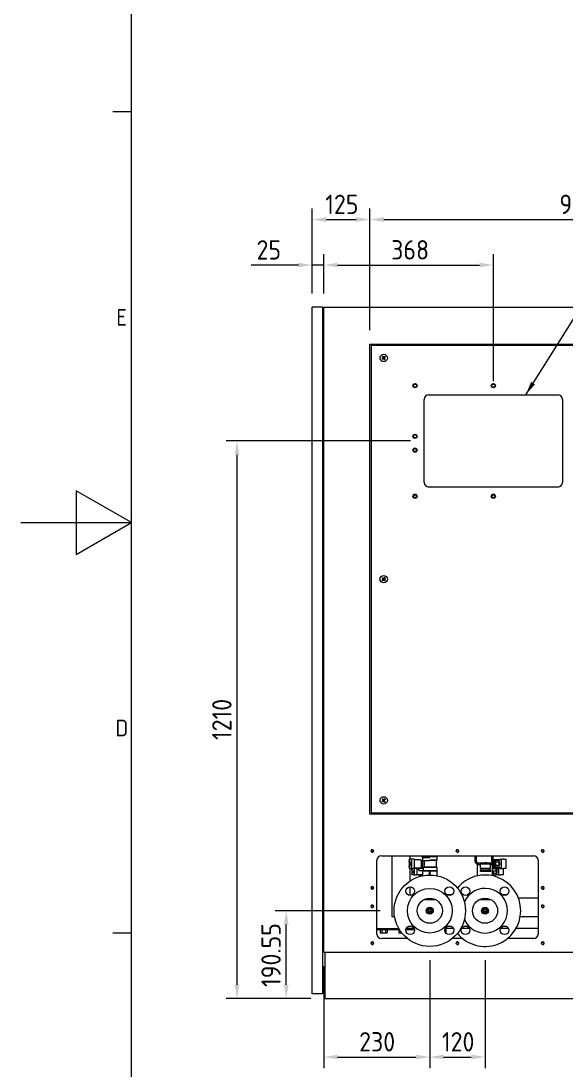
# Model space of a CAD drawing. Header units: millimetres. Extents: x 0 to 10092, y 0 to 7128.
# Drawn here: x 0 to 1183, y 2376 to 4652 of the extents above; entities that cross this region are included whole.
import ezdxf

# ---------------------------------------------------------------- set-up
doc = ezdxf.new("R2010")
doc.units = ezdxf.units.MM
doc.header["$LTSCALE"] = 12
doc.layers.get('0').update_dxf_attribs({"color": 3, "lineweight": 5, "true_color": 0x00ff00})
for name, color, linetype, lineweight, true_color in [('가시적인 것(ISO)', 3, 'Continuous', 5, 0x00ff00), ('가시적인 좁은 것(ISO)', 3, 'Continuous', 5, 0x00ff00), ('기호(ISO)', 5, 'Continuous', 5, 0x0000ff), ('치수(ISO)', 2, 'Continuous', 5, 0xffff00)]:
    doc.layers.add(name, color=color, linetype=linetype, lineweight=lineweight, true_color=true_color)
doc.layers.add('경계(ISO)', color=7, linetype='Continuous', lineweight=5)
doc.styles.add('문자 텍스트_PSTEK_POSCO', font='isocp.shx')
doc.styles.add('치수 텍스트_PSTEK_POSCO', font='isocp.shx')
doc.dimstyles.new('치수_PSTEK_POSCO', dxfattribs={"dimscale": 12, "dimtxt": 3.5, "dimasz": 2.5, "dimexe": 2, "dimexo": 2.5, "dimgap": 1, "dimtad": 1, "dimrnd": 1e-08, "dimdsep": 46, "dimtxsty": '치수 텍스트_PSTEK_POSCO', "dimcen": 0.09, "dimdle": 10, "dimclrd": 7, "dimclre": 7, "dimclrt": 2, "dimadec": 1, "dimazin": 2, "dimtfac": 1, "dimtmove": 0, "dimatfit": 3, "dimfxl": 1, "dimtolj": 1, "dimlwd": -1, "dimlwe": -1, "dimarcsym": 0})
doc.dimstyles.new('치수_PSTEK_POSCO$7', dxfattribs={"dimscale": 12, "dimtxt": 3.5, "dimasz": 2.5, "dimexe": 2, "dimexo": 2.5, "dimgap": 1, "dimtad": 1, "dimrnd": 1e-08, "dimdsep": 46, "dimtxsty": '치수 텍스트_PSTEK_POSCO', "dimcen": 0.09, "dimdle": 10, "dimclrd": 7, "dimclre": 7, "dimclrt": 2, "dimadec": 1, "dimazin": 2, "dimtfac": 1, "dimtmove": 0, "dimatfit": 3, "dimfxl": 1, "dimtolj": 1, "dimlwd": -1, "dimlwe": -1, "dimarcsym": 0})

# ---------------------------------------------------------------- blocks, each defined once
blk = doc.blocks.new('경계 Default Border')
at = {"layer": '경계(ISO)'}
for p, q in [((20, 371.25), (16.6, 371.25)), ((20, 222.75), (16.6, 222.75))]:
    blk.add_line(p, q, dxfattribs=at)
at = {"layer": '경계(ISO)', "flags": 128}
for points in [[(20, 20), (20, 574), (821, 574), (821, 20), (20, 20)], [(0, 297), (20, 297), (10, 302.77), (10, 291.23), (20, 297)]]:
    blk.add_lwpolyline(points, dxfattribs=at)
at = {"layer": '경계(ISO)', "color": 2, "true_color": 0xffff00, "char_height": 3, "attachment_point": 7, "style": '문자 텍스트_PSTEK_POSCO'}
for s, insert in [('E', (17.24, 332.6)), ('D', (17.08, 258.35))]:
    blk.add_mtext(s, dxfattribs=dict(at, insert=insert))
blk = doc.blocks.new('*D22')
at = {"layer": 'Defpoints', "color": 0, "transparency": 16777216}
for p in [(575.9, 2721.8), (809.9, 2721.8), (659.4, 2531.2)]:
    blk.add_point(p, dxfattribs=at)
at = {"layer": '치수(ISO)', "color": 7, "transparency": 16777216}
for p, q in [((779.9, 2721.8), (551.9, 2721.8)), ((575.9, 2561.2), (575.9, 2691.8)), ((629.4, 2531.2), (551.9, 2531.2))]:
    blk.add_line(p, q, dxfattribs=at)
for points in [[(570.9, 2691.8), (580.9, 2691.8), (575.9, 2721.8)], [(570.9, 2561.2), (580.9, 2561.2), (575.9, 2531.2)]]:
    blk.add_solid(points, dxfattribs=at)
at = {"layer": '치수(ISO)', "color": 2, "transparency": 16777216, "insert": (542.9, 2556.2), "char_height": 42, "attachment_point": 4, "rotation": 90, "style": '치수 텍스트_PSTEK_POSCO'}
blk.add_mtext('\\A1;190.55', dxfattribs=at)
blk = doc.blocks.new('*D23')
at = {"layer": 'Defpoints', "color": 0, "transparency": 16777216}
for p in [(887.4, 2644.3), (657.4, 2631.2), (887.4, 2404.3)]:
    blk.add_point(p, dxfattribs=at)
at = {"layer": '치수(ISO)', "color": 7, "transparency": 16777216}
for p, q in [((657.4, 2601.2), (657.4, 2380.3)), ((887.4, 2614.3), (887.4, 2380.3)), ((687.4, 2404.3), (857.4, 2404.3))]:
    blk.add_line(p, q, dxfattribs=at)
for points in [[(687.4, 2409.3), (687.4, 2399.3), (657.4, 2404.3)], [(857.4, 2409.3), (857.4, 2399.3), (887.4, 2404.3)]]:
    blk.add_solid(points, dxfattribs=at)
at = {"layer": '치수(ISO)', "color": 2, "transparency": 16777216, "insert": (734.1, 2437.3), "char_height": 42, "attachment_point": 4, "style": '치수 텍스트_PSTEK_POSCO'}
blk.add_mtext('\\A1;230', dxfattribs=at)
blk = doc.blocks.new('*D24')
at = {"layer": 'Defpoints', "color": 0, "transparency": 16777216}
for p in [(887.4, 2644.3), (1007.4, 2644.3), (1007.4, 2404.3)]:
    blk.add_point(p, dxfattribs=at)
at = {"layer": '치수(ISO)', "color": 7, "transparency": 16777216}
for p, q in [((887.4, 2614.3), (887.4, 2380.3)), ((1007.4, 2614.3), (1007.4, 2380.3)), ((917.4, 2404.3), (977.4, 2404.3))]:
    blk.add_line(p, q, dxfattribs=at)
for points in [[(917.4, 2409.3), (917.4, 2399.3), (887.4, 2404.3)], [(977.4, 2409.3), (977.4, 2399.3), (1007.4, 2404.3)]]:
    blk.add_solid(points, dxfattribs=at)
at = {"layer": '치수(ISO)', "color": 2, "transparency": 16777216, "insert": (913.8, 2437.3), "char_height": 42, "attachment_point": 4, "style": '치수 텍스트_PSTEK_POSCO'}
blk.add_mtext('\\A1;120', dxfattribs=at)
blk = doc.blocks.new('*D25')
at = {"layer": 'Defpoints', "color": 0, "transparency": 16777216}
for p in [(469.1, 3741.2), (875.4, 3741.2), (659.4, 2531.2)]:
    blk.add_point(p, dxfattribs=at)
at = {"layer": '치수(ISO)', "color": 7, "transparency": 16777216}
for p, q in [((845.4, 3741.2), (445.1, 3741.2)), ((469.1, 2561.2), (469.1, 3711.2)), ((629.4, 2531.2), (445.1, 2531.2))]:
    blk.add_line(p, q, dxfattribs=at)
for points in [[(464.1, 3711.2), (474.1, 3711.2), (469.1, 3741.2)], [(464.1, 2561.2), (474.1, 2561.2), (469.1, 2531.2)]]:
    blk.add_solid(points, dxfattribs=at)
at = {"layer": '치수(ISO)', "color": 2, "transparency": 16777216, "insert": (436.1, 3092.1), "char_height": 42, "attachment_point": 4, "rotation": 90, "style": '치수 텍스트_PSTEK_POSCO'}
blk.add_mtext('\\A1;1210', dxfattribs=at)
blk = doc.blocks.new('*D26')
at = {"layer": 'Defpoints', "color": 0, "transparency": 16777216}
for p in [(1025.4, 4122.8), (657.4, 4031.2), (1025.4, 3841.2)]:
    blk.add_point(p, dxfattribs=at)
at = {"layer": '치수(ISO)', "color": 7, "transparency": 16777216}
for p, q in [((657.4, 4061.2), (657.4, 4146.8)), ((1025.4, 3871.2), (1025.4, 4146.8)), ((687.4, 4122.8), (995.4, 4122.8))]:
    blk.add_line(p, q, dxfattribs=at)
for points in [[(687.4, 4127.8), (687.4, 4117.8), (657.4, 4122.8)], [(995.4, 4127.8), (995.4, 4117.8), (1025.4, 4122.8)]]:
    blk.add_solid(points, dxfattribs=at)
at = {"layer": '치수(ISO)', "color": 2, "transparency": 16777216, "insert": (803.6, 4155.8), "char_height": 42, "attachment_point": 4, "style": '치수 텍스트_PSTEK_POSCO'}
blk.add_mtext('\\A1;368', dxfattribs=at)
blk = doc.blocks.new('*D37')
at = {"layer": 'Defpoints', "color": 0, "transparency": 16777216}
for p in [(632.4, 4122.8), (632.4, 4031.2), (657.4, 4031.2)]:
    blk.add_point(p, dxfattribs=at)
at = {"layer": '치수(ISO)', "color": 7, "transparency": 16777216}
for p, q in [((632.4, 4061.2), (632.4, 4146.8)), ((657.4, 4061.2), (657.4, 4146.8)), ((602.4, 4122.8), (499.4, 4122.8)), ((657.4, 4122.8), (632.4, 4122.8)), ((687.4, 4122.8), (717.4, 4122.8))]:
    blk.add_line(p, q, dxfattribs=at)
for points in [[(602.4, 4127.8), (602.4, 4117.8), (632.4, 4122.8)], [(687.4, 4127.8), (687.4, 4117.8), (657.4, 4122.8)]]:
    blk.add_solid(points, dxfattribs=at)
at = {"layer": '치수(ISO)', "color": 2, "transparency": 16777216, "insert": (511.4, 4155.8), "char_height": 42, "attachment_point": 4, "style": '치수 텍스트_PSTEK_POSCO'}
blk.add_mtext('\\A1;25', dxfattribs=at)
blk = doc.blocks.new('*D38')
at = {"layer": 'Defpoints', "color": 0, "transparency": 16777216}
for p in [(757.4, 4221.6), (632.4, 4031.2), (757.4, 3951.2)]:
    blk.add_point(p, dxfattribs=at)
at = {"layer": '치수(ISO)', "color": 7, "transparency": 16777216}
for p, q in [((632.4, 4061.2), (632.4, 4245.6)), ((757.4, 3981.2), (757.4, 4245.6)), ((662.4, 4221.6), (727.4, 4221.6))]:
    blk.add_line(p, q, dxfattribs=at)
for points in [[(662.4, 4226.6), (662.4, 4216.6), (632.4, 4221.6)], [(727.4, 4226.6), (727.4, 4216.6), (757.4, 4221.6)]]:
    blk.add_solid(points, dxfattribs=at)
at = {"layer": '치수(ISO)', "color": 2, "transparency": 16777216, "insert": (660.5, 4254.6), "char_height": 42, "attachment_point": 4, "style": '치수 텍스트_PSTEK_POSCO'}
blk.add_mtext('\\A1;125', dxfattribs=at)
blk = doc.blocks.new('*D39')
at = {"layer": 'Defpoints', "color": 0, "transparency": 16777216}
for p in [(1657.4, 4221.6), (757.4, 3951.2), (1657.4, 3951.2)]:
    blk.add_point(p, dxfattribs=at)
at = {"layer": '치수(ISO)', "color": 7, "transparency": 16777216}
for p, q in [((757.4, 3981.2), (757.4, 4245.6)), ((1657.4, 3981.2), (1657.4, 4245.6)), ((787.4, 4221.6), (1627.4, 4221.6))]:
    blk.add_line(p, q, dxfattribs=at)
for points in [[(787.4, 4226.6), (787.4, 4216.6), (757.4, 4221.6)], [(1627.4, 4226.6), (1627.4, 4216.6), (1657.4, 4221.6)]]:
    blk.add_solid(points, dxfattribs=at)
at = {"layer": '치수(ISO)', "color": 2, "transparency": 16777216, "insert": (1168.8, 4254.6), "char_height": 42, "attachment_point": 4, "style": '치수 텍스트_PSTEK_POSCO'}
blk.add_mtext('\\A1;900', dxfattribs=at)

msp = doc.modelspace()

# ---------------------------------------------------------------- linework, layer by layer
at = {"layer": '가시적인 것(ISO)'}
for p, q in [((654.443, 4031.209), (632.443, 4031.209)), ((632.443, 2541.209), (632.443, 4031.209)), ((654.443, 4031.209), (654.443, 2541.209)), ((657.443, 4031.209), (2107.443, 4031.209)), ((657.443, 2631.209), (657.443, 4031.209)), ((657.443, 3965.209), (654.443, 3965.209)), ((657.443, 3957.209), (654.443, 3957.209)), ((657.443, 3953.509), (654.443, 3953.509)), ((757.443, 2931.209), (757.443, 3951.209)), ((757.443, 3951.209), (1657.443, 3951.209)), ((760.443, 3948.209), (760.443, 2934.209)), ((1654.443, 3948.209), (760.443, 3948.209)), ((784.503, 3918.226), (783.809, 3919.125)), ((783.835, 3919.324), (785.588, 3920.676)), ((785.785, 3922.197), (784.433, 3923.95)), ((784.459, 3924.149), (785.359, 3924.843)), ((786.455, 3919.551), (784.702, 3918.2)), ((785.896, 3919.138), (785.046, 3920.24)), ((785.371, 3922.756), (786.474, 3923.606)), ((785.558, 3924.817), (786.909, 3923.064)), ((789.327, 3917.601), (787.976, 3919.354)), ((789.514, 3919.662), (788.412, 3918.812)), ((788.431, 3922.867), (790.184, 3924.219)), ((788.99, 3923.281), (789.84, 3922.178)), ((789.101, 3920.221), (790.452, 3918.468)), ((791.051, 3923.094), (789.298, 3921.743)), ((790.426, 3918.269), (789.527, 3917.576)), ((790.383, 3924.193), (791.076, 3923.293)), ((875.443, 3651.209), (875.443, 3831.209)), ((885.443, 3841.209), (1165.443, 3841.209)), ((1175.443, 3831.209), (1175.443, 3651.209)), ((1165.443, 3641.209), (885.443, 3641.209)), ((783.844, 3443.353), (784.553, 3444.241)), ((785.597, 3441.773), (783.867, 3443.154)), ((784.388, 3438.519), (785.769, 3440.249)), ((785.299, 3437.611), (784.411, 3438.319)), ((784.752, 3444.264), (786.483, 3442.883)), ((785.062, 3442.218), (785.93, 3443.306)), ((786.434, 3438.829), (785.346, 3439.697)), ((786.879, 3439.363), (785.498, 3437.633)), ((788.007, 3443.055), (789.387, 3444.785)), ((790.133, 3438.155), (788.403, 3439.535)), ((788.452, 3443.59), (789.539, 3442.722)), ((789.823, 3440.2), (788.955, 3439.112)), ((790.497, 3443.9), (789.117, 3442.169)), ((789.288, 3440.645), (791.019, 3439.265)), ((789.587, 3444.808), (790.475, 3444.099)), ((791.041, 3439.065), (790.333, 3438.177)), ((657.443, 3335.209), (654.443, 3335.209)), ((657.443, 3327.209), (654.443, 3327.209)), ((783.835, 2959.324), (785.588, 2960.676)), ((785.785, 2962.197), (784.433, 2963.95)), ((784.459, 2964.149), (785.359, 2964.843)), ((786.455, 2959.551), (784.702, 2958.2)), ((785.896, 2959.138), (785.046, 2960.24)), ((785.371, 2962.756), (786.474, 2963.606)), ((785.558, 2964.817), (786.909, 2963.064)), ((789.327, 2957.601), (787.976, 2959.354)), ((789.514, 2959.662), (788.412, 2958.812)), ((788.431, 2962.867), (790.184, 2964.219)), ((788.99, 2963.281), (789.84, 2962.178)), ((789.101, 2960.221), (790.452, 2958.468)), ((791.051, 2963.094), (789.298, 2961.743)), ((790.383, 2964.193), (791.076, 2963.293)), ((784.503, 2958.226), (783.809, 2959.125)), ((790.426, 2958.269), (789.527, 2957.576)), ((1657.443, 2931.209), (757.443, 2931.209)), ((760.443, 2934.209), (1654.443, 2934.209)), ((772.443, 2671.209), (772.443, 2831.209)), ((782.443, 2841.209), (1112.443, 2841.209)), ((805.143, 2841.209), (805.143, 2708.909)), ((847.443, 2833.609), (842.443, 2833.609)), ((842.443, 2833.609), (842.443, 2830.192)), ((842.443, 2830.192), (842.443, 2816.926)), ((845.143, 2833.609), (845.143, 2841.209)), ((849.193, 2833.609), (847.443, 2833.609)), ((847.443, 2830.192), (847.443, 2833.609)), ((847.443, 2830.192), (847.443, 2816.926)), ((853.238, 2833.609), (849.193, 2833.609)), ((853.863, 2832.984), (853.863, 2814.134)), ((866.293, 2832.359), (853.863, 2832.359)), ((866.293, 2832.359), (869.043, 2832.359)), ((869.043, 2832.359), (869.043, 2814.759)), ((869.043, 2829.959), (869.143, 2830.059)), ((869.143, 2817.059), (869.143, 2830.059)), ((869.143, 2830.059), (870.143, 2830.059)), ((870.143, 2817.059), (870.143, 2830.059)), ((870.243, 2829.959), (870.143, 2830.059)), ((870.243, 2829.959), (870.343, 2830.059)), ((870.243, 2817.159), (870.243, 2829.959)), ((870.343, 2817.059), (870.343, 2830.059)), ((870.343, 2830.059), (871.343, 2830.059)), ((871.343, 2817.059), (871.343, 2830.059)), ((871.443, 2829.959), (871.343, 2830.059)), ((871.443, 2841.209), (871.443, 2839.074)), ((872.454, 2839.074), (871.443, 2839.074)), ((879.443, 2838.559), (871.443, 2838.559)), ((871.443, 2836.559), (871.443, 2838.559)), ((887.443, 2836.559), (871.443, 2836.559)), ((871.443, 2836.559), (871.443, 2830.059)), ((887.443, 2830.059), (871.443, 2830.059)), ((871.443, 2830.059), (871.443, 2813.359)), ((872.454, 2839.074), (872.454, 2841.209)), ((874.972, 2830.059), (874.972, 2816.059)), ((895.443, 2838.559), (879.443, 2838.559)), ((886.432, 2841.209), (886.432, 2839.074)), ((888.454, 2839.074), (886.432, 2839.074)), ((887.443, 2830.059), (887.443, 2831.488)), ((903.443, 2831.488), (887.443, 2831.488)), ((901.843, 2831.059), (887.443, 2831.059)), ((888.454, 2839.074), (888.454, 2841.209)), ((903.443, 2838.559), (895.443, 2838.559)), ((901.843, 2831.059), (903.443, 2831.488)), ((901.843, 2816.059), (901.843, 2831.059)), ((902.432, 2841.209), (902.432, 2839.074)), ((903.443, 2839.074), (902.432, 2839.074)), ((903.443, 2839.074), (903.443, 2841.209)), ((903.443, 2831.488), (903.443, 2838.559)), ((985.943, 2829.009), (985.943, 2841.209)), ((985.943, 2829.009), (985.943, 2826.009)), ((985.943, 2826.009), (988.943, 2826.009)), ((988.943, 2829.009), (988.943, 2841.209)), ((988.943, 2829.009), (988.943, 2841.209)), ((988.943, 2829.009), (988.943, 2826.009)), ((988.943, 2829.009), (988.943, 2826.009)), ((988.943, 2826.009), (1005.861, 2826.009)), ((990.443, 2822.009), (990.443, 2826.009)), ((993.301, 2822.009), (993.301, 2826.009)), ((997.193, 2823.009), (997.193, 2826.009)), ((1008.443, 2823.009), (997.193, 2823.009)), ((997.443, 2814.009), (997.443, 2823.009)), ((1008.443, 2826.009), (1005.861, 2826.009)), ((1011.024, 2826.009), (1008.443, 2826.009)), ((1008.443, 2823.009), (1008.443, 2826.009)), ((1019.693, 2823.009), (1008.443, 2823.009)), ((1011.024, 2826.009), (1022.443, 2826.009)), ((1019.443, 2814.009), (1019.443, 2823.009)), ((1019.693, 2823.009), (1019.693, 2826.009)), ((1019.802, 2822.009), (1019.802, 2826.009)), ((1021.443, 2822.009), (1021.443, 2826.009)), ((1022.443, 2829.009), (1022.443, 2841.209)), ((1022.443, 2841.009), (1024.443, 2841.009)), ((1022.443, 2829.009), (1022.443, 2826.009)), ((1024.443, 2826.009), (1022.443, 2826.009)), ((1023.443, 2841.009), (1023.443, 2841.209)), ((1023.443, 2822.009), (1023.443, 2826.009)), ((1023.543, 2826.009), (1023.543, 2822.009)), ((1024.443, 2839.009), (1024.443, 2841.009)), ((1024.443, 2839.009), (1024.443, 2826.009)), ((1024.543, 2830.059), (1024.443, 2830.059)), ((1024.543, 2830.059), (1024.543, 2817.059)), ((1024.643, 2829.959), (1024.543, 2830.059)), ((1024.643, 2829.959), (1024.743, 2830.059)), ((1024.643, 2829.959), (1024.643, 2817.159)), ((1024.743, 2830.059), (1024.743, 2817.059)), ((1025.743, 2830.059), (1024.743, 2830.059)), ((1025.743, 2830.059), (1025.743, 2817.059)), ((1025.843, 2829.959), (1025.743, 2830.059)), ((1028.343, 2832.359), (1025.843, 2832.359)), ((1025.843, 2832.359), (1025.843, 2829.159)), ((1025.843, 2829.159), (1025.843, 2821.799)), ((1029.843, 2832.359), (1028.343, 2832.359)), ((1028.343, 2829.159), (1028.343, 2832.359)), ((1030.343, 2830.559), (1028.343, 2830.559)), ((1028.343, 2821.799), (1028.343, 2829.159)), ((1042.44, 2832.359), (1029.843, 2832.359)), ((1030.343, 2830.059), (1030.612, 2831.065)), ((1030.343, 2830.559), (1030.343, 2816.559)), ((1036.873, 2831.065), (1030.612, 2831.065)), ((1036.873, 2827.312), (1030.612, 2827.312)), ((1037.143, 2830.059), (1036.873, 2831.065)), ((1037.143, 2830.059), (1037.143, 2829.188)), ((1037.143, 2829.188), (1037.143, 2823.559)), ((1037.976, 2827.559), (1037.143, 2827.559)), ((1037.143, 2823.559), (1037.143, 2817.93)), ((1037.976, 2827.559), (1037.976, 2819.559)), ((1038.743, 2826.792), (1037.976, 2827.559)), ((1038.743, 2826.792), (1038.743, 2820.326)), ((1041.023, 2832.984), (1041.023, 2832.359)), ((1041.648, 2833.609), (1044.148, 2833.609)), ((1042.44, 2832.359), (1042.44, 2814.759)), ((1047.443, 2833.609), (1044.148, 2833.609)), ((1047.443, 2833.609), (1052.443, 2833.609)), ((1052.443, 2833.609), (1052.443, 2813.509)), ((1122.443, 2831.209), (1122.443, 2671.209)), ((842.443, 2816.926), (842.443, 2813.509)), ((847.443, 2813.509), (842.443, 2813.509)), ((845.143, 2786.697), (845.143, 2813.509)), ((847.443, 2813.509), (847.443, 2816.926)), ((847.443, 2813.509), (849.193, 2813.509)), ((853.443, 2813.484), (848.443, 2813.484)), ((848.443, 2813.484), (848.443, 2811.833)), ((848.443, 2811.833), (848.443, 2801.086)), ((848.443, 2801.086), (848.443, 2799.434)), ((849.193, 2813.509), (853.238, 2813.509)), ((855.193, 2813.484), (853.443, 2813.484)), ((853.443, 2811.833), (853.443, 2813.484)), ((853.443, 2811.833), (853.443, 2801.086)), ((853.443, 2799.434), (853.443, 2801.086)), ((853.863, 2814.759), (866.293, 2814.759)), ((858.738, 2813.484), (855.193, 2813.484)), ((859.363, 2812.859), (859.363, 2800.059)), ((863.443, 2812.234), (859.363, 2812.234)), ((859.363, 2800.684), (871.443, 2800.684)), ((863.243, 2812.959), (863.512, 2813.965)), ((863.243, 2812.234), (863.243, 2812.959)), ((863.243, 2799.959), (863.243, 2800.684)), ((863.243, 2799.959), (863.512, 2798.954)), ((871.443, 2813.359), (863.443, 2813.359)), ((863.443, 2813.359), (863.443, 2808.559)), ((871.443, 2808.559), (863.443, 2808.559)), ((863.512, 2813.965), (869.773, 2813.965)), ((869.043, 2814.759), (866.293, 2814.759)), ((869.043, 2817.159), (869.143, 2817.059)), ((869.143, 2817.059), (870.143, 2817.059)), ((869.936, 2813.359), (869.773, 2813.965)), ((870.043, 2799.959), (869.773, 2798.954)), ((870.043, 2813.359), (870.043, 2813.459)), ((870.043, 2813.459), (871.443, 2813.459)), ((870.043, 2799.459), (870.043, 2800.684)), ((870.243, 2817.159), (870.143, 2817.059)), ((870.243, 2817.159), (870.343, 2817.059)), ((870.343, 2817.059), (871.343, 2817.059)), ((871.443, 2817.159), (871.343, 2817.059)), ((871.443, 2808.559), (871.443, 2808.145)), ((872.454, 2808.045), (871.443, 2808.045)), ((871.443, 2808.045), (871.443, 2797.59)), ((872.454, 2797.796), (872.454, 2808.045)), ((873.154, 2815.63), (873.154, 2808.559)), ((903.443, 2815.63), (873.154, 2815.63)), ((879.443, 2808.559), (873.154, 2808.559)), ((901.843, 2816.059), (874.972, 2816.059)), ((895.443, 2808.559), (879.443, 2808.559)), ((886.432, 2808.045), (886.432, 2799.253)), ((888.454, 2808.045), (886.432, 2808.045)), ((888.454, 2799.253), (888.454, 2808.045)), ((903.443, 2808.559), (895.443, 2808.559)), ((901.843, 2816.059), (903.443, 2815.63)), ((902.432, 2808.045), (902.432, 2797.796)), ((903.443, 2808.045), (902.432, 2808.045)), ((903.443, 2808.559), (903.443, 2815.63)), ((903.443, 2797.59), (903.443, 2808.045)), ((991.719, 2822.009), (990.443, 2822.009)), ((990.943, 2797.482), (990.943, 2822.009)), ((991.719, 2822.009), (997.443, 2822.009)), ((997.193, 2807.009), (997.193, 2810.009)), ((1008.443, 2810.009), (997.193, 2810.009)), ((1008.443, 2807.009), (997.193, 2807.009)), ((997.443, 2814.009), (1019.443, 2814.009)), ((998.443, 2810.009), (998.443, 2814.009)), ((1019.693, 2810.009), (1008.443, 2810.009)), ((1008.443, 2807.009), (1008.443, 2810.009)), ((1019.693, 2807.009), (1008.443, 2807.009)), ((1018.443, 2810.009), (1018.443, 2814.009)), ((1019.443, 2822.009), (1023.943, 2822.009)), ((1019.693, 2807.009), (1019.693, 2810.009)), ((1023.943, 2797.482), (1023.943, 2822.009)), ((1024.543, 2817.059), (1023.943, 2817.059)), ((1024.843, 2813.459), (1023.943, 2813.459)), ((1023.943, 2813.359), (1031.443, 2813.359)), ((1023.943, 2808.559), (1031.443, 2808.559)), ((1024.643, 2817.159), (1024.543, 2817.059)), ((1024.643, 2817.159), (1024.743, 2817.059)), ((1025.743, 2817.059), (1024.743, 2817.059)), ((1024.843, 2813.459), (1024.843, 2813.359)), ((1024.843, 2808.559), (1024.843, 2799.459)), ((1024.843, 2799.959), (1025.112, 2798.954)), ((1024.95, 2813.359), (1025.112, 2813.965)), ((1031.373, 2813.965), (1025.112, 2813.965)), ((1031.373, 2802.706), (1025.112, 2802.706)), ((1025.843, 2817.159), (1025.743, 2817.059)), ((1025.843, 2821.799), (1025.843, 2814.759)), ((1025.843, 2821.799), (1028.343, 2821.799)), ((1028.343, 2814.759), (1025.843, 2814.759)), ((1028.343, 2814.759), (1028.343, 2821.799)), ((1030.343, 2816.559), (1028.343, 2816.559)), ((1028.343, 2814.759), (1029.843, 2814.759)), ((1029.843, 2814.759), (1042.44, 2814.759)), ((1030.343, 2817.059), (1030.612, 2816.054)), ((1036.873, 2819.806), (1030.612, 2819.806)), ((1036.873, 2816.054), (1030.612, 2816.054)), ((1031.643, 2812.959), (1031.373, 2813.965)), ((1031.643, 2799.959), (1031.373, 2798.954)), ((1031.443, 2808.559), (1031.443, 2813.359)), ((1031.643, 2812.959), (1031.643, 2812.088)), ((1036.94, 2812.234), (1031.643, 2812.234)), ((1031.643, 2812.088), (1031.643, 2806.459)), ((1032.476, 2810.459), (1031.643, 2810.459)), ((1031.643, 2806.459), (1031.643, 2800.83)), ((1032.476, 2802.459), (1031.643, 2802.459)), ((1031.643, 2800.83), (1031.643, 2799.959)), ((1031.643, 2800.684), (1036.94, 2800.684)), ((1032.476, 2810.459), (1032.476, 2802.459)), ((1033.243, 2809.692), (1032.476, 2810.459)), ((1033.243, 2803.226), (1032.476, 2802.459)), ((1033.243, 2809.692), (1033.243, 2803.226)), ((1035.523, 2812.859), (1035.523, 2812.234)), ((1035.523, 2800.684), (1035.523, 2800.059)), ((1036.148, 2813.484), (1038.648, 2813.484)), ((1037.143, 2817.059), (1036.873, 2816.054)), ((1036.94, 2812.234), (1036.94, 2800.684)), ((1037.976, 2819.559), (1037.143, 2819.559)), ((1037.143, 2817.93), (1037.143, 2817.059)), ((1038.743, 2820.326), (1037.976, 2819.559)), ((1041.443, 2813.484), (1038.648, 2813.484)), ((1041.023, 2814.759), (1041.023, 2814.134)), ((1041.443, 2813.484), (1046.443, 2813.484)), ((1041.648, 2813.509), (1044.148, 2813.509)), ((1044.148, 2813.509), (1047.443, 2813.509)), ((1046.443, 2813.484), (1046.443, 2799.434)), ((1052.443, 2813.509), (1047.443, 2813.509)), ((853.443, 2799.434), (848.443, 2799.434)), ((853.443, 2799.434), (855.193, 2799.434)), ((855.193, 2799.434), (858.738, 2799.434)), ((863.512, 2798.954), (869.773, 2798.954)), ((870.043, 2799.459), (871.443, 2799.459)), ((1024.843, 2799.459), (1023.943, 2799.459)), ((1031.373, 2798.954), (1025.112, 2798.954)), ((1036.148, 2799.434), (1038.648, 2799.434)), ((1038.648, 2799.434), (1041.443, 2799.434)), ((1046.443, 2799.434), (1041.443, 2799.434)), ((845.143, 2754.686), (845.143, 2773.685)), ((923.945, 2756.759), (935.794, 2756.759)), ((1043.945, 2756.759), (1055.794, 2756.759)), ((875.111, 2746.059), (899.775, 2746.059)), ((995.111, 2746.059), (1019.775, 2746.059)), ((1122.443, 2748.909), (1080.032, 2748.909)), ((657.443, 2708.909), (654.443, 2708.909)), ((805.143, 2708.909), (811.015, 2708.909)), ((1083.87, 2708.909), (1122.443, 2708.909)), ((657.443, 2705.209), (654.443, 2705.209)), ((657.443, 2697.209), (654.443, 2697.209)), ((842.558, 2688.509), (847.475, 2688.509)), ((927.411, 2688.509), (932.328, 2688.509)), ((962.558, 2688.509), (967.475, 2688.509)), ((1047.411, 2688.509), (1052.328, 2688.509)), ((772.443, 2683.509), (820.04, 2683.509)), ((821.833, 2680.509), (772.443, 2680.509)), ((779.937, 2680.509), (779.937, 2673.709)), ((779.937, 2673.709), (783.69, 2673.709)), ((783.69, 2680.509), (783.69, 2673.709)), ((783.69, 2673.709), (791.196, 2673.709)), ((791.196, 2680.509), (791.196, 2673.709)), ((791.196, 2673.709), (794.948, 2673.709)), ((794.948, 2680.509), (794.948, 2673.709)), ((819.937, 2680.509), (819.937, 2673.709)), ((819.937, 2673.709), (823.69, 2673.709)), ((823.69, 2677.693), (823.69, 2673.709)), ((823.69, 2673.709), (826.636, 2673.709)), ((854.443, 2680.509), (835.589, 2680.509)), ((836.484, 2683.509), (837.443, 2683.509)), ((837.443, 2683.509), (837.443, 2685.068)), ((853.549, 2683.509), (837.443, 2683.509)), ((922.443, 2680.509), (920.442, 2680.509)), ((937.443, 2683.509), (921.336, 2683.509)), ((922.443, 2683.509), (922.443, 2680.509)), ((922.443, 2680.509), (922.443, 2677.509)), ((922.443, 2677.509), (922.443, 2673.408)), ((937.443, 2683.509), (937.443, 2685.068)), ((938.402, 2683.509), (937.443, 2683.509)), ((957.443, 2683.509), (956.484, 2683.509)), ((957.443, 2683.509), (957.443, 2685.068)), ((973.549, 2683.509), (957.443, 2683.509)), ((1057.443, 2683.509), (1041.336, 2683.509)), ((1057.443, 2683.509), (1057.443, 2685.068)), ((1058.402, 2683.509), (1057.443, 2683.509)), ((1122.443, 2683.509), (1074.846, 2683.509)), ((839.07, 2661.209), (782.443, 2661.209)), ((959.07, 2661.209), (935.816, 2661.209)), ((1112.443, 2661.209), (1055.816, 2661.209)), ((2107.443, 2631.209), (657.443, 2631.209)), ((659.443, 2631.209), (659.443, 2531.209)), ((654.443, 2541.209), (632.443, 2541.209)), ((659.443, 2531.209), (2105.443, 2531.209))]:
    msp.add_line(p, q, dxfattribs=at)
for centre, radius in [((787.443, 3921.209), 8), ((787.443, 3921.209), 8), ((855.443, 3861.209), 4.5), ((855.443, 3861.209), 3.323), ((1025.443, 3861.209), 4.5), ((1025.443, 3861.209), 3.323), ((855.443, 3751.209), 4.5), ((855.443, 3751.209), 3.323), ((855.443, 3721.209), 4.5), ((855.443, 3721.209), 3.323), ((855.443, 3621.209), 4.5), ((855.443, 3621.209), 3.323), ((1025.443, 3621.209), 4.5), ((1025.443, 3621.209), 3.323), ((787.443, 3441.209), 8), ((787.443, 3441.209), 8), ((787.443, 2961.209), 8), ((787.443, 2961.209), 8), ((762.443, 2851.209), 2.458), ((947.443, 2851.209), 2.458), ((1132.443, 2851.209), 2.458), ((887.443, 2721.759), 77.5), ((762.443, 2771.209), 2.458), ((845.016, 2764.186), 9.5), ((887.443, 2721.759), 48.5), ((929.869, 2764.186), 9.5), ((965.016, 2764.186), 9.5), ((1049.869, 2764.186), 9.5), ((1132.443, 2771.209), 2.458), ((762.443, 2731.209), 2.458), ((887.443, 2721.759), 27.25), ((1007.443, 2721.759), 27.25), ((1132.443, 2731.209), 2.458), ((887.443, 2721.759), 7.664), ((887.443, 2721.759), 5.36), ((887.443, 2721.759), 3.25), ((887.443, 2721.759), 2.5), ((1007.443, 2721.759), 7.664), ((1007.443, 2721.759), 5.359), ((1007.443, 2721.759), 3.25), ((1007.443, 2721.759), 2.5), ((845.016, 2679.333), 9.5), ((929.869, 2679.333), 9.5), ((965.016, 2679.333), 9.5), ((1049.869, 2679.333), 9.5), ((762.443, 2651.209), 2.458), ((947.443, 2651.209), 2.458), ((1132.443, 2651.209), 2.458)]:
    msp.add_circle(centre, radius, dxfattribs=at)
for centre, radius, start, end in [((783.922, 3919.212), 0.142, 127.628657, 217.628657), ((784.546, 3924.037), 0.142, 127.628657, 217.628657), ((784.615, 3918.312), 0.142, 217.628657, 307.628657), ((785.057, 3920.249), 0.0142, 127.628657, 217.628657), ((785.446, 3924.73), 0.142, 37.628657, 127.628657), ((785.38, 3922.745), 0.0142, 127.628657, 217.628657), ((787.443, 3921.209), 1.93, 149.213318, 196.043995), ((787.443, 3921.209), 1.93, 196.043995, 239.21332), ((787.443, 3921.209), 1.93, 106.043995, 149.213318), ((785.907, 3919.147), 0.0142, 217.628657, 307.628657), ((787.443, 3921.209), 1.93, 239.213318, 286.043995), ((786.482, 3923.595), 0.0142, 37.628657, 127.628657), ((787.443, 3921.209), 1.93, 59.213318, 106.043995), ((787.443, 3921.209), 1.93, 286.043993, 329.213318), ((788.403, 3918.824), 0.0142, 217.628657, 307.628657), ((787.443, 3921.209), 1.93, 16.043995, 59.213318), ((788.979, 3923.272), 0.0142, 37.628657, 127.628657), ((787.443, 3921.209), 1.93, 329.213318, 16.043995), ((789.44, 3917.688), 0.142, 217.628657, 307.628657), ((789.505, 3919.673), 0.0142, 307.628657, 37.628657), ((789.828, 3922.17), 0.0142, 307.628657, 37.628657), ((790.27, 3924.106), 0.142, 37.628657, 127.628657), ((790.34, 3918.382), 0.142, 307.628657, 37.628657), ((790.964, 3923.206), 0.142, 307.628657, 37.628657), ((885.443, 3831.209), 10, 90, 180), ((1165.443, 3831.209), 10, 0, 90), ((885.443, 3651.209), 10, 180, 270), ((1165.443, 3651.209), 10, 270, 0), ((783.955, 3443.265), 0.142, 141.419059, 231.419059), ((784.499, 3438.43), 0.142, 141.419059, 231.419059), ((784.664, 3444.153), 0.142, 51.419059, 141.419059), ((785.073, 3442.209), 0.0142, 141.419059, 231.419059), ((785.387, 3437.722), 0.142, 231.419059, 321.419059), ((785.355, 3439.708), 0.0142, 141.419059, 231.419059), ((787.443, 3441.209), 1.93, 163.003721, 209.834397), ((787.443, 3441.209), 1.93, 119.834397, 163.003721), ((787.443, 3441.209), 1.93, 209.834397, 253.003721), ((785.941, 3443.297), 0.0142, 51.419059, 141.419059), ((786.443, 3438.84), 0.0142, 231.419059, 321.419059), ((787.443, 3441.209), 1.93, 73.003721, 119.834397), ((787.443, 3441.209), 1.93, 253.003721, 299.834397), ((787.443, 3441.209), 1.93, 29.834395, 73.003721), ((787.443, 3441.209), 1.93, 299.834397, 343.003723), ((788.443, 3443.579), 0.0142, 51.419059, 141.419059), ((788.944, 3439.121), 0.0142, 231.419059, 321.419059), ((787.443, 3441.209), 1.93, 343.003721, 29.834397), ((789.498, 3444.697), 0.142, 51.419059, 141.419059), ((789.531, 3442.711), 0.0142, 321.419059, 51.419059), ((789.812, 3440.209), 0.0142, 321.419059, 51.419059), ((790.222, 3438.266), 0.142, 231.419059, 321.419059), ((790.386, 3443.988), 0.142, 321.419059, 51.419059), ((790.93, 3439.154), 0.142, 321.419059, 51.419059), ((783.922, 2959.212), 0.142, 127.628657, 217.628657), ((784.546, 2964.037), 0.142, 127.628657, 217.628657), ((785.057, 2960.249), 0.0142, 127.628657, 217.628657), ((785.446, 2964.73), 0.142, 37.628657, 127.628657), ((785.38, 2962.745), 0.0142, 127.628657, 217.628657), ((787.443, 2961.209), 1.93, 149.213318, 196.043995), ((787.443, 2961.209), 1.93, 196.043995, 239.21332), ((787.443, 2961.209), 1.93, 106.043995, 149.213318), ((787.443, 2961.209), 1.93, 239.213318, 286.043995), ((786.482, 2963.595), 0.0142, 37.628657, 127.628657), ((787.443, 2961.209), 1.93, 59.213318, 106.043995), ((787.443, 2961.209), 1.93, 286.043993, 329.213318), ((787.443, 2961.209), 1.93, 16.043995, 59.213318), ((788.979, 2963.272), 0.0142, 37.628657, 127.628657), ((787.443, 2961.209), 1.93, 329.213318, 16.043995), ((789.505, 2959.673), 0.0142, 307.628657, 37.628657), ((789.828, 2962.17), 0.0142, 307.628657, 37.628657), ((790.27, 2964.106), 0.142, 37.628657, 127.628657), ((790.964, 2963.206), 0.142, 307.628657, 37.628657), ((784.615, 2958.312), 0.142, 217.628657, 307.628657), ((785.907, 2959.147), 0.0142, 217.628657, 307.628657), ((788.403, 2958.824), 0.0142, 217.628657, 307.628657), ((789.44, 2957.688), 0.142, 217.628657, 307.628657), ((790.34, 2958.382), 0.142, 307.628657, 37.628657), ((782.443, 2831.209), 10, 90, 180), ((1112.443, 2831.209), 10, 0, 90), ((1007.443, 2721.759), 77.5, 219.268026, 140.731974), ((1007.443, 2721.759), 48.5, 202.602138, 157.397862), ((782.443, 2671.209), 10, 180, 270), ((1112.443, 2671.209), 10, 270, 0)]:
    msp.add_arc(centre, radius, start, end, dxfattribs=at)
for centre, major_axis, start_param, end_param in [((852.613, 2832.359), (1.083, 1.083), 5.75958653, 6.80678408), ((1042.273, 2832.359), (-1.083, 1.083), 5.75958653, 7.33038286), ((1043.523, 2832.359), (1.083, 1.083), 0.52359878, 2.0943951), ((852.613, 2814.759), (-1.083, 1.083), 2.61799388, 3.66519143), ((858.113, 2812.234), (1.083, 1.083), 5.75958653, 6.80678408), ((858.113, 2800.684), (-1.083, 1.083), 2.61799388, 3.66519143), ((1036.773, 2812.234), (-1.083, 1.083), 5.75958653, 7.33038286), ((1036.773, 2800.684), (1.083, 1.083), 2.0943951, 3.66519143), ((1038.023, 2812.234), (1.083, 1.083), 0.52359878, 2.0943951), ((1038.023, 2800.684), (-1.083, 1.083), 1.04719755, 2.61799388), ((1042.273, 2814.759), (1.083, 1.083), 2.0943951, 3.66519143), ((1043.523, 2814.759), (-1.083, 1.083), 1.04719755, 2.61799388)]:
    msp.add_ellipse(centre, major_axis=major_axis, ratio=0.57735027, start_param=start_param, end_param=end_param, dxfattribs=at)
for points, knots in [([(844.943, 2823.559), (844.385, 2824.677), (843.78, 2825.881), (843.058, 2827.598), (842.848, 2828.156), (842.541, 2829.219), (842.443, 2829.723), (842.443, 2830.192)], [-2.379061359, -2.379061359, -2.379061359, -2.379061359, -2.004241967, -2.004241967, -1.816832272, -1.816832272, -1.629422576, -1.629422576, -1.629422576, -1.629422576]), ([(842.443, 2816.926), (842.443, 2817.395), (842.541, 2817.899), (842.848, 2818.962), (843.058, 2819.52), (843.78, 2821.238), (844.385, 2822.441), (844.943, 2823.559)], [-0.749638783, -0.749638783, -0.749638783, -0.749638783, -0.562229087, -0.562229087, -0.374819391, -0.374819391, 0, 0, 0, 0]), ([(847.443, 2830.192), (847.443, 2829.723), (847.344, 2829.219), (847.038, 2828.156), (846.828, 2827.598), (846.105, 2825.881), (845.5, 2824.677), (844.943, 2823.559)], [-0.749638783, -0.749638783, -0.749638783, -0.749638783, -0.562229087, -0.562229087, -0.374819391, -0.374819391, 0, 0, 0, 0]), ([(844.943, 2823.559), (845.5, 2822.441), (846.105, 2821.238), (846.828, 2819.52), (847.038, 2818.962), (847.344, 2817.899), (847.443, 2817.395), (847.443, 2816.926)], [-2.379061359, -2.379061359, -2.379061359, -2.379061359, -2.004241967, -2.004241967, -1.816832272, -1.816832272, -1.629422576, -1.629422576, -1.629422576, -1.629422576]), ([(850.943, 2806.459), (850.382, 2807.4), (849.778, 2808.405), (849.059, 2809.804), (848.85, 2810.252), (848.543, 2811.09), (848.443, 2811.48), (848.443, 2811.833)], [-2.131037893, -2.131037893, -2.131037893, -2.131037893, -1.802456876, -1.802456876, -1.638166367, -1.638166367, -1.473875859, -1.473875859, -1.473875859, -1.473875859]), ([(848.443, 2801.086), (848.443, 2801.438), (848.543, 2801.828), (848.85, 2802.666), (849.059, 2803.114), (849.778, 2804.513), (850.382, 2805.519), (850.943, 2806.459)], [-0.657162035, -0.657162035, -0.657162035, -0.657162035, -0.492871526, -0.492871526, -0.328581017, -0.328581017, 0, 0, 0, 0]), ([(853.443, 2811.833), (853.443, 2811.48), (853.342, 2811.09), (853.036, 2810.252), (852.827, 2809.804), (852.107, 2808.405), (851.504, 2807.4), (850.943, 2806.459)], [-0.657162035, -0.657162035, -0.657162035, -0.657162035, -0.492871526, -0.492871526, -0.328581017, -0.328581017, 0, 0, 0, 0]), ([(850.943, 2806.459), (851.504, 2805.519), (852.107, 2804.513), (852.827, 2803.114), (853.036, 2802.666), (853.342, 2801.828), (853.443, 2801.438), (853.443, 2801.086)], [-2.131037893, -2.131037893, -2.131037893, -2.131037893, -1.802456876, -1.802456876, -1.638166367, -1.638166367, -1.473875859, -1.473875859, -1.473875859, -1.473875859])]:
    msp.add_open_spline(points, degree=3, knots=knots, dxfattribs=at)
for points, weights in [([(871.443, 2839.074), (871.443, 2838.559), (871.443, 2838.559)], [1, 1.0295630141, 1]), ([(879.443, 2838.559), (876.146, 2838.559), (872.454, 2839.074)], [1, 1.0295630141, 1]), ([(886.432, 2839.074), (882.739, 2838.559), (879.443, 2838.559)], [1, 1.0295630141, 1]), ([(895.443, 2838.559), (892.146, 2838.559), (888.454, 2839.074)], [1, 1.0295630141, 1]), ([(902.432, 2839.074), (898.739, 2838.559), (895.443, 2838.559)], [1, 1.0295630141, 1]), ([(903.443, 2838.559), (903.443, 2838.559), (903.443, 2839.074)], [1, 1.0295630141, 1]), ([(1030.343, 2829.188), (1030.343, 2830.059), (1030.612, 2831.065)], [1, 1.04314139574, 1.01001874936]), ([(1030.612, 2827.312), (1030.343, 2828.318), (1030.343, 2829.188)], [1.01001874936, 1.04314139574, 1]), ([(1030.343, 2823.559), (1030.343, 2825.301), (1030.612, 2827.312)], [1, 1.04314139574, 1.01001874936]), ([(1030.612, 2819.806), (1030.343, 2821.818), (1030.343, 2823.559)], [1.01001874936, 1.04314139574, 1]), ([(1036.873, 2831.065), (1037.143, 2830.059), (1037.143, 2829.188)], [1.01001874936, 1.04314139574, 1]), ([(1037.143, 2829.188), (1037.143, 2828.318), (1036.873, 2827.312)], [1, 1.04314139574, 1.01001874936]), ([(1036.873, 2827.312), (1037.143, 2825.301), (1037.143, 2823.559)], [1.01001874936, 1.04314139574, 1]), ([(1037.143, 2823.559), (1037.143, 2821.818), (1036.873, 2819.806)], [1, 1.04314139574, 1.01001874936]), ([(863.245, 2812.234), (863.264, 2813.038), (863.512, 2813.965)], [1.00645215642, 1.04047475337, 1.01001874936]), ([(863.512, 2798.954), (863.264, 2799.881), (863.245, 2800.684)], [1.01001874936, 1.04047475337, 1.00645215642]), ([(869.773, 2813.965), (869.857, 2813.651), (869.914, 2813.359)], [1.01001874936, 1.02012646426, 1.02313225989]), ([(870.041, 2800.684), (870.022, 2799.881), (869.773, 2798.954)], [1.00645215642, 1.04047475337, 1.01001874936]), ([(873.154, 2808.559), (872.338, 2808.364), (871.443, 2808.145)], [1, 1.00159966923, 1.00059034426]), ([(871.443, 2808.145), (871.443, 2808.098), (871.443, 2808.045)], [2.73399320319, 2.71967206274, 2.70379755074]), ([(872.454, 2808.045), (876.146, 2808.559), (879.443, 2808.559)], [1, 1.0295630141, 1]), ([(874.972, 2816.059), (874.111, 2815.859), (873.154, 2815.63)], [1, 1.00179237712, 1]), ([(879.443, 2808.559), (882.739, 2808.559), (886.432, 2808.045)], [1, 1.0295630141, 1]), ([(888.454, 2808.045), (892.146, 2808.559), (895.443, 2808.559)], [1, 1.0295630141, 1]), ([(895.443, 2808.559), (898.739, 2808.559), (902.432, 2808.045)], [1, 1.0295630141, 1]), ([(903.443, 2808.045), (903.443, 2808.559), (903.443, 2808.559)], [1, 1.0295630141, 1]), ([(1024.843, 2806.459), (1024.843, 2807.483), (1024.931, 2808.559)], [1, 1.02492018597, 1.024393524]), ([(1025.112, 2802.706), (1024.843, 2804.718), (1024.843, 2806.459)], [1.01001874936, 1.04314139574, 1]), ([(1024.843, 2800.83), (1024.843, 2801.701), (1025.112, 2802.706)], [1, 1.04314139574, 1.01001874936]), ([(1025.112, 2798.954), (1024.843, 2799.959), (1024.843, 2800.83)], [1.01001874936, 1.04314139574, 1]), ([(1024.971, 2813.359), (1025.028, 2813.651), (1025.112, 2813.965)], [1.02313225989, 1.02012646426, 1.01001874936]), ([(1030.343, 2817.93), (1030.343, 2818.801), (1030.612, 2819.806)], [1, 1.04314139574, 1.01001874936]), ([(1030.612, 2816.054), (1030.343, 2817.059), (1030.343, 2817.93)], [1.01001874936, 1.04314139574, 1]), ([(1031.373, 2813.965), (1031.643, 2812.959), (1031.643, 2812.088)], [1.01001874936, 1.04314139574, 1]), ([(1031.643, 2806.459), (1031.643, 2804.718), (1031.373, 2802.706)], [1, 1.04314139574, 1.01001874936]), ([(1031.373, 2802.706), (1031.643, 2801.701), (1031.643, 2800.83)], [1.01001874936, 1.04314139574, 1]), ([(1031.643, 2800.83), (1031.643, 2799.959), (1031.373, 2798.954)], [1, 1.04314139574, 1.01001874936]), ([(1031.643, 2812.088), (1031.643, 2811.331), (1031.443, 2810.487)], [1, 1.03730786105, 1.01758194448]), ([(1031.443, 2809.662), (1031.643, 2807.974), (1031.643, 2806.459)], [1.01758194448, 1.03730786105, 1]), ([(1036.873, 2819.806), (1037.143, 2818.801), (1037.143, 2817.93)], [1.01001874936, 1.04314139574, 1]), ([(1037.143, 2817.93), (1037.143, 2817.059), (1036.873, 2816.054)], [1, 1.04314139574, 1.01001874936])]:
    msp.add_rational_spline(points, weights, degree=2, dxfattribs=at)
at = {"layer": '가시적인 좁은 것(ISO)'}
for p, q in [((657.443, 3964.465), (654.443, 3964.465)), ((654.443, 3957.953), (657.443, 3957.953)), ((657.443, 3334.465), (654.443, 3334.465)), ((654.443, 3327.953), (657.443, 3327.953)), ((657.443, 2704.465), (654.443, 2704.465)), ((654.443, 2697.953), (657.443, 2697.953))]:
    msp.add_line(p, q, dxfattribs=at)
for centre, radius, start, end in [((855.443, 3861.209), 4, 280, 190), ((1025.443, 3861.209), 4, 280, 190), ((855.443, 3751.209), 4, 280, 190), ((855.443, 3721.209), 4, 280, 190), ((855.443, 3621.209), 4, 280, 190), ((1025.443, 3621.209), 4, 280, 190), ((762.443, 2851.209), 3, 260, 170), ((947.443, 2851.209), 3, 260, 170), ((1132.443, 2851.209), 3, 260, 170), ((762.443, 2771.209), 3, 260, 170), ((1132.443, 2771.209), 3, 260, 170), ((762.443, 2731.209), 3, 260, 170), ((1132.443, 2731.209), 3, 260, 170), ((762.443, 2651.209), 3, 260, 170), ((947.443, 2651.209), 3, 260, 170), ((1132.443, 2651.209), 3, 260, 170)]:
    msp.add_arc(centre, radius, start, end, dxfattribs=at)

# ---------------------------------------------------------------- block references
at = {"xscale": 12, "yscale": 12, "zscale": 12}
msp.add_blockref('경계 Default Border', (0, 0), dxfattribs=at)

# ---------------------------------------------------------------- dimensions: what is measured, and where the dimension line sits
at = {"layer": '치수(ISO)', "color": 7}
for base, p1, p2, override, picture, middle in [((757.443, 4221.572), (632.443, 4031.209), (757.443, 3951.209), {"dimdec": 2, "dimtp": 0, "dimtm": 0, "dimtdec": 2, "dimtofl": 0, "dimatfit": 1}, '*D38', (694.943, 4221.572)), ((1657.443, 4221.572), (757.443, 3951.209), (1657.443, 3951.209), {"dimdec": 2, "dimtp": 0, "dimtm": 0, "dimtdec": 2, "dimtofl": 0, "dimatfit": 1}, '*D39', (1207.443, 4221.572)), ((632.443, 4122.766), (657.443, 4031.209), (632.443, 4031.209), {"dimdec": 2, "dimtp": 0, "dimtm": 0, "dimtdec": 2, "dimtofl": 1, "dimatfit": 1}, '*D37', (535.94, 4122.766)), ((1025.443, 4122.766), (657.443, 4031.209), (1025.443, 3841.209), {"dimdec": 2, "dimtp": 0, "dimtm": 0, "dimtdec": 2, "dimtofl": 0, "dimatfit": 1}, '*D26', (841.443, 4122.766)), ((887.443, 2404.259), (657.443, 2631.209), (887.443, 2644.259), {"dimdec": 2, "dimtp": 0, "dimtm": 0, "dimtdec": 2, "dimtofl": 0, "dimatfit": 1}, '*D23', (772.443, 2404.259))]:
    dim = msp.add_linear_dim(base=base, p1=p1, p2=p2, dimstyle='치수_PSTEK_POSCO', override=override, dxfattribs=at)
    dim.commit()
    dim.dimension.update_dxf_attribs({"geometry": picture, "text_midpoint": middle, "dimtype": 160})
for base, p1, p2, angle, picture, middle in [((469.134, 3741.209), (659.443, 2531.209), (875.443, 3741.209), 270, '*D25', (469.134, 3136.209)), ((575.88, 2721.759), (659.443, 2531.209), (809.943, 2721.759), 270, '*D22', (575.88, 2626.484)), ((1007.443, 2404.259), (887.443, 2644.259), (1007.443, 2644.259), 180, '*D24', (947.443, 2404.259))]:
    dim = msp.add_linear_dim(base=base, p1=p1, p2=p2, angle=angle, dimstyle='치수_PSTEK_POSCO', override={"dimdec": 2, "dimtp": 0, "dimtm": 0, "dimtdec": 2, "dimtofl": 0, "dimatfit": 1}, dxfattribs=at)
    dim.commit()
    dim.dimension.update_dxf_attribs({"geometry": picture, "text_midpoint": middle, "dimtype": 160})

# ---------------------------------------------------------------- leaders
at = {"layer": '기호(ISO)', "color": 7, "annotation_type": 0, "has_hookline": 1, "hookline_direction": 0, "text_width": 425.254}
msp.add_leader([(1095.613, 3841.209), (1381.81, 4295.772), (1411.81, 4295.772)], dimstyle='치수_PSTEK_POSCO$7', override={"dimtad": 0}, dxfattribs=at)

doc.saveas('drawing.dxf')
